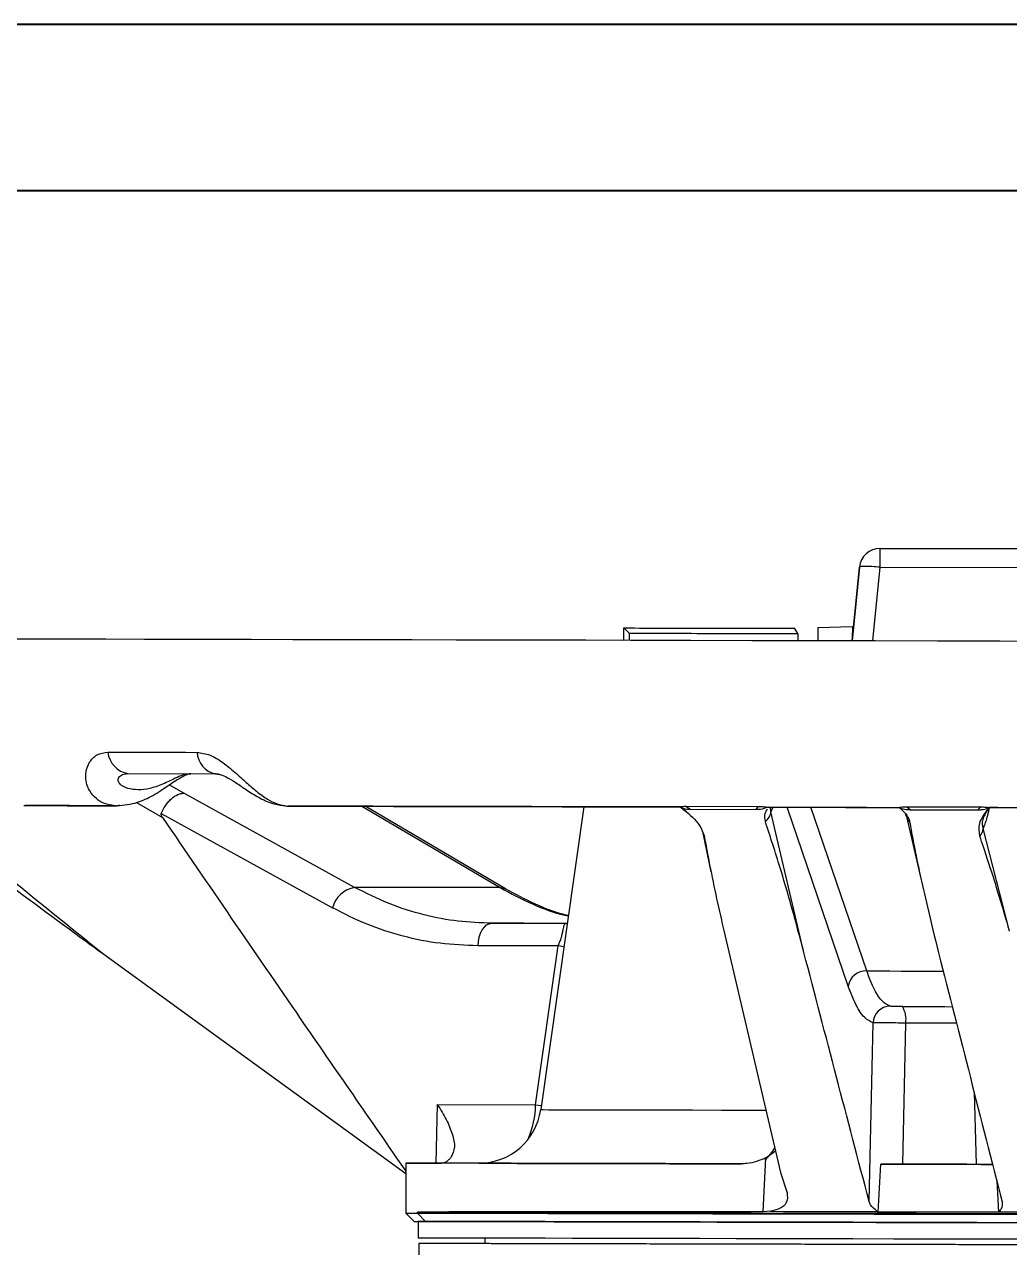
# Model space of a CAD drawing. Header units: millimetres. Extents: x 2687 to 4367, y 1046 to 2234.
# Drawn here: x 3114.4 to 3232.8, y 2086.9 to 2233.9 of the extents above; entities that cross this region are included whole.
import ezdxf

# ---------------------------------------------------------------- set-up
doc = ezdxf.new("R2010")
doc.units = ezdxf.units.MM
doc.layers.add('AM_BOR', color=7, linetype='Continuous', lineweight=50)
doc.layers.add('粗实线', color=7, linetype='Continuous', lineweight=40)

# ---------------------------------------------------------------- blocks, each defined once
blk = doc.blocks.new('rA3')
at = {"layer": '粗实线'}
for p, q in [((753.384, 421.26), (333.384, 421.26)), ((748.384, 416.26), (358.384, 416.26))]:
    blk.add_line(p, q, dxfattribs=at)
blk = doc.blocks.new('图框1')
at = {"layer": 'AM_BOR', "xscale": 3.999900284620312, "yscale": 3.999900284620312, "zscale": 3.999900284620312}
blk.add_blockref('rA3', (18911.85, 6131.11), dxfattribs=at)

msp = doc.modelspace()

# ---------------------------------------------------------------- linework, layer by layer
at = {"color": 7, "linetype": 'Continuous', "lineweight": 25}
for p, q in [((3217.206, 2168.632), (3217.211, 2170.893)), ((3250.186, 2170.822), (3217.211, 2170.893)), ((3217.211, 2170.893), (3217.211, 2170.893)), ((3217.211, 2170.893), (3250.186, 2170.823)), ((3214.717, 2168.637), (3213.848, 2159.78)), ((3213.848, 2159.78), (3214.717, 2168.637)), ((3214.717, 2168.637), (3214.717, 2168.637)), ((3216.336, 2159.775), (3217.206, 2168.632)), ((3217.206, 2168.632), (3250.181, 2168.561)), ((3186.426, 2159.839), (3186.429, 2161.335)), ((3186.429, 2161.335), (3187.064, 2160.701)), ((3187.064, 2160.701), (3187.062, 2159.837)), ((3207.334, 2160.672), (3206.941, 2161.298)), ((3207.334, 2160.672), (3207.333, 2159.794)), ((3209.734, 2161.384), (3209.73, 2159.79)), ((3209.734, 2161.384), (3213.878, 2161.526)), ((3213.878, 2161.526), (3213.874, 2160.052)), ((3213.878, 2161.526), (3214.019, 2161.526)), ((3211.263, 2159.787), (3207.333, 2159.796)), ((3126.879, 2143.83), (3137.361, 2143.808)), ((3137.361, 2143.808), (3137.841, 2143.738)), ((3133.557, 2141.466), (3131.806, 2142.473)), ((3154.081, 2130.169), (3133.557, 2141.466)), ((3125.239, 2139.98), (3125.875, 2140.053)), ((3127.867, 2140.369), (3130.999, 2138.568)), ((3146.146, 2139.925), (3146.808, 2139.923)), ((3154.963, 2139.908), (3171.55, 2130.131)), ((3172.206, 2129.986), (3155.358, 2139.906)), ((3181.63, 2139.85), (3176.435, 2103.456)), ((3193.185, 2139.825), (3193.345, 2139.711)), ((3193.885, 2139.907), (3202.525, 2139.889)), ((3193.885, 2139.907), (3194.376, 2139.556)), ((3202.525, 2139.889), (3202.276, 2139.539)), ((3203.807, 2139.809), (3203.757, 2139.803)), ((3204.1, 2139.23), (3204.025, 2139.838)), ((3204.314, 2139.808), (3204.1, 2139.23)), ((3219.464, 2139.815), (3219.617, 2139.664)), ((3220.44, 2139.85), (3229.298, 2139.831)), ((3220.44, 2139.85), (3220.858, 2139.499)), ((3229.298, 2139.831), (3228.958, 2139.482)), ((3130.85, 2139.038), (3151.42, 2127.708)), ((3193.967, 2139.237), (3193.345, 2139.71)), ((3194.376, 2139.556), (3202.276, 2139.539)), ((3208.06, 2122.331), (3204.1, 2139.23)), ((3213.392, 2118.296), (3206.046, 2139.805)), ((3215.605, 2120.124), (3208.872, 2139.798)), ((3219.534, 2139.776), (3219.527, 2139.769)), ((3220.213, 2138.963), (3220.364, 2138.69)), ((3220.364, 2138.689), (3222.139, 2131.064)), ((3220.858, 2139.499), (3228.958, 2139.482)), ((3230.366, 2139.746), (3230.262, 2139.632)), ((3195.863, 2136.878), (3196.889, 2132.046)), ((3232.759, 2124.919), (3229.601, 2137.221)), ((3170.553, 2125.854), (3179.408, 2125.835)), ((3179.408, 2125.835), (3177.747, 2125.838)), ((3179.63, 2125.838), (3179.408, 2125.835)), ((3179.408, 2125.835), (3179.629, 2125.834)), ((3198.435, 2124.996), (3205.239, 2095.923)), ((3178.539, 2123.121), (3168.908, 2123.141)), ((3175.828, 2104.047), (3178.539, 2123.121)), ((3179.226, 2123.011), (3178.539, 2123.121)), ((3160.231, 2095.761), (3123.942, 2122.092)), ((3215.891, 2092.415), (3216.365, 2113.878)), ((3219.932, 2096.906), (3220.286, 2113.849)), ((3228.515, 2105.51), (3228.751, 2096.887)), ((3163.862, 2097.026), (3164.041, 2104.072)), ((3164.041, 2104.072), (3175.828, 2104.047)), ((3175.828, 2104.047), (3176.505, 2103.946)), ((3203.144, 2091.175), (3203.499, 2097.652)), ((3203.499, 2097.652), (3204.635, 2098.506)), ((3160.234, 2097.034), (3160.221, 2091.034)), ((3169.037, 2097.015), (3164.513, 2097.025)), ((3205.239, 2095.923), (3206.031, 2093.469)), ((3216.971, 2091.154), (3217.29, 2096.912)), ((3231.214, 2094.926), (3231.414, 2091.123)), ((3160.221, 2091.034), (3161.219, 2090.032)), ((3161.64, 2091.031), (3161.64, 2091.134)), ((3162.618, 2090.029), (3161.64, 2091.031)), ((3161.719, 2090.031), (3161.715, 2088.031)), ((3204.058, 2091.24), (3203.144, 2091.175)), ((3216.876, 2091.213), (3216.971, 2091.154)), ((3231.479, 2091.182), (3231.414, 2091.123)), ((3161.813, 2087.372), (3161.488, 2066.004)), ((3169.715, 2088.014), (3169.713, 2087.355))]:
    msp.add_line(p, q, dxfattribs=at)
at = {"color": 7, "linetype": 'Continuous', "lineweight": 25, "flags": 128}
for points in [[(3239.127, 2159.726), (3231.609, 2159.742), (3224.1, 2159.758), (3216.615, 2159.774), (3209.171, 2159.79), (3201.785, 2159.806), (3194.473, 2159.821), (3187.251, 2159.837), (3180.134, 2159.852), (3173.139, 2159.867), (3166.281, 2159.882), (3159.575, 2159.896), (3153.035, 2159.91), (3146.676, 2159.924), (3140.512, 2159.937), (3134.557, 2159.95), (3128.823, 2159.962), (3123.324, 2159.974), (3118.071, 2159.985), (3113.075, 2159.996)], [(3186.426, 2159.84), (3181.861, 2159.85), (3174.77, 2159.865), (3167.814, 2159.88), (3161.009, 2159.894), (3154.372, 2159.909), (3147.915, 2159.922), (3141.654, 2159.936), (3135.604, 2159.949), (3129.776, 2159.961), (3124.185, 2159.973), (3118.844, 2159.984), (3113.763, 2159.995)], [(3124.441, 2146.412), (3125.743, 2146.409), (3127.056, 2146.406), (3128.38, 2146.403), (3129.715, 2146.401), (3131.06, 2146.398), (3132.416, 2146.395), (3133.783, 2146.392), (3135.16, 2146.389)], [(3114.694, 2139.992), (3115.056, 2139.991), (3115.419, 2139.991), (3115.784, 2139.99), (3116.15, 2139.989), (3116.518, 2139.988), (3116.887, 2139.987), (3117.257, 2139.987), (3117.629, 2139.986)], [(3117.629, 2139.986), (3118.589, 2139.984), (3119.559, 2139.982), (3120.537, 2139.98), (3121.524, 2139.977), (3122.52, 2139.975), (3123.525, 2139.973), (3124.538, 2139.971), (3125.56, 2139.969)], [(3155.3, 2139.907), (3158.758, 2139.899), (3164.52, 2139.887)], [(3171.55, 2130.131), (3169.016, 2130.137), (3166.575, 2130.142), (3164.231, 2130.147), (3161.988, 2130.152), (3159.849, 2130.156), (3157.816, 2130.161), (3155.892, 2130.165), (3154.081, 2130.169)], [(3171.55, 2130.131), (3171.906, 2130.104), (3172.204, 2129.987)], [(3168.908, 2123.141), (3168.957, 2123.68), (3169.063, 2124.192), (3169.221, 2124.662), (3169.426, 2125.07), (3169.671, 2125.404), (3169.947, 2125.651), (3170.245, 2125.803), (3170.553, 2125.854)], [(3215.605, 2120.124), (3216.981, 2120.121), (3218.361, 2120.118), (3219.745, 2120.115), (3221.132, 2120.112), (3222.523, 2120.109), (3223.916, 2120.106), (3224.785, 2120.105)], [(3219.882, 2115.843), (3220.902, 2115.841), (3221.924, 2115.839), (3222.948, 2115.836), (3223.975, 2115.834), (3225.004, 2115.832), (3225.874, 2115.83)], [(3226.383, 2113.836), (3226.275, 2113.837), (3225.272, 2113.839), (3224.27, 2113.841), (3223.271, 2113.843), (3222.273, 2113.845), (3221.278, 2113.847), (3220.286, 2113.849)], [(3176.435, 2103.456), (3176.448, 2103.456), (3176.725, 2103.455), (3177.366, 2103.454), (3178.367, 2103.451), (3179.722, 2103.449), (3181.422, 2103.445), (3183.457, 2103.441), (3185.813, 2103.435), (3188.477, 2103.43), (3191.432, 2103.423), (3194.66, 2103.416), (3198.139, 2103.409), (3201.85, 2103.401), (3203.446, 2103.398)], [(3200.554, 2096.948), (3195.893, 2096.958), (3191.433, 2096.967), (3187.197, 2096.976), (3183.206, 2096.985), (3179.481, 2096.993), (3176.041, 2097), (3172.903, 2097.007), (3170.083, 2097.013), (3167.596, 2097.018), (3165.455, 2097.023), (3163.669, 2097.027), (3162.25, 2097.03), (3161.202, 2097.032), (3160.533, 2097.033), (3160.246, 2097.034), (3160.341, 2097.034), (3160.819, 2097.033), (3161.677, 2097.031), (3162.91, 2097.028), (3164.513, 2097.025)], [(3230.712, 2096.883), (3229.365, 2096.886), (3227.623, 2096.89), (3225.885, 2096.893), (3224.152, 2096.897), (3222.425, 2096.901), (3220.706, 2096.904), (3218.994, 2096.908), (3217.29, 2096.912)], [(3219.932, 2096.906), (3221.025, 2096.904), (3222.121, 2096.901), (3223.22, 2096.899), (3224.321, 2096.897), (3225.426, 2096.894), (3226.532, 2096.892), (3227.64, 2096.89), (3228.751, 2096.887)], [(3160.221, 2091.034), (3160.321, 2091.034), (3160.789, 2091.033), (3161.64, 2091.031)], [(3161.219, 2090.032), (3161.317, 2090.032), (3161.779, 2090.031), (3162.618, 2090.029)], [(3161.64, 2091.134), (3162.86, 2091.132), (3164.433, 2091.128), (3166.352, 2091.124), (3168.608, 2091.119), (3171.189, 2091.114), (3174.083, 2091.108), (3177.276, 2091.101), (3180.752, 2091.093), (3184.494, 2091.085), (3188.484, 2091.077), (3192.702, 2091.068), (3197.128, 2091.058), (3201.74, 2091.048), (3206.516, 2091.038), (3211.433, 2091.028), (3216.466, 2091.017), (3221.59, 2091.006), (3226.782, 2090.995), (3232.015, 2090.984), (3237.264, 2090.972)], [(3161.64, 2091.031), (3162.859, 2091.028), (3164.433, 2091.025), (3166.352, 2091.021), (3168.608, 2091.016), (3171.189, 2091.01), (3174.083, 2091.004), (3177.276, 2090.997), (3180.752, 2090.99), (3184.493, 2090.982), (3188.483, 2090.973), (3192.702, 2090.964), (3197.128, 2090.955), (3201.74, 2090.945), (3206.516, 2090.935), (3211.433, 2090.924), (3216.466, 2090.913), (3221.59, 2090.902), (3226.782, 2090.891), (3232.015, 2090.88), (3237.264, 2090.869)], [(3233.95, 2089.876), (3228.883, 2089.887), (3223.846, 2089.898), (3218.863, 2089.908), (3213.959, 2089.919), (3209.155, 2089.929), (3204.476, 2089.939), (3199.943, 2089.949), (3195.579, 2089.958), (3191.403, 2089.967), (3187.436, 2089.976), (3183.697, 2089.984), (3180.203, 2089.991), (3176.972, 2089.998), (3174.018, 2090.004), (3171.356, 2090.01), (3168.998, 2090.015), (3166.955, 2090.02), (3165.238, 2090.023), (3163.855, 2090.026), (3162.811, 2090.028), (3162.113, 2090.03), (3161.763, 2090.031), (3161.719, 2090.031)], [(3162.618, 2090.029), (3163.822, 2090.026), (3165.374, 2090.023), (3167.268, 2090.019), (3169.494, 2090.014), (3172.041, 2090.009), (3174.896, 2090.002), (3178.046, 2089.996), (3181.476, 2089.988), (3185.168, 2089.98), (3189.105, 2089.972), (3193.267, 2089.963), (3197.634, 2089.954), (3202.185, 2089.944), (3206.897, 2089.934), (3211.748, 2089.924), (3216.714, 2089.913), (3221.77, 2089.902), (3226.893, 2089.891), (3232.056, 2089.88), (3237.235, 2089.869)], [(3204.058, 2091.24), (3205.613, 2091.237), (3207.184, 2091.234), (3208.768, 2091.23), (3210.366, 2091.227), (3211.977, 2091.223), (3213.599, 2091.22), (3215.233, 2091.216), (3216.876, 2091.213)], [(3231.479, 2091.182), (3233.178, 2091.178), (3234.877, 2091.174), (3236.576, 2091.171), (3238.275, 2091.167), (3239.973, 2091.163), (3241.668, 2091.16), (3243.36, 2091.156), (3245.047, 2091.153)], [(3233.946, 2087.876), (3228.879, 2087.887), (3223.842, 2087.898), (3218.859, 2087.908), (3213.954, 2087.919), (3209.151, 2087.929), (3204.472, 2087.939), (3199.939, 2087.949), (3195.574, 2087.958), (3191.399, 2087.967), (3187.432, 2087.976), (3183.693, 2087.984), (3180.199, 2087.991), (3176.967, 2087.998), (3174.014, 2088.004), (3171.351, 2088.01), (3168.993, 2088.015), (3166.951, 2088.02), (3165.234, 2088.023), (3163.85, 2088.026), (3162.807, 2088.028), (3162.108, 2088.03), (3161.758, 2088.031), (3161.715, 2088.031)]]:
    msp.add_lwpolyline(points, dxfattribs=at)
at = {"color": 7, "linetype": 'Continuous', "lineweight": 25}
for centre, radius, start, end in [((3217.205, 2168.393), 2.5, 89.87751, 174.39392), ((3217.205, 2168.393), 2.5, 89.87751, 174.39392), ((3127.361, 2146.727), 2.936, 186.15778, 260.55338), ((3137.966, 2146.553), 2.811, 183.34508, 257.57607), ((3202.299, 2139.51), 1.823, 308.25504, 351.17437), ((3221.82, 2139.134), 1.522, 197.80201, 225.85834), ((3197.309, 2137.228), 1.488, 193.75442, 213.93144), ((3227.863, 2137.489), 1.759, 318.63519, 351.23149), ((3154.749, 2126.777), 3.457, 101.14062, 164.37777), ((3215.512, 2117.984), 2.143, 87.51436, 171.60882), ((3218.43, 2113.817), 2.066, 90.16378, 178.29517), ((3217.429, 2114.308), 2.894, 350.88042, 32.03121), ((3169.011, 2104.515), 7.5, 269.87751, 351.87751), ((3164.682, 2104.288), 11.149, 336.94632, 358.7596), ((3200.276, 2101.183), 4.862, 309.67622, 331.69155)]:
    msp.add_arc(centre, radius, start, end, dxfattribs=at)
for points in [[(3217.206, 2168.632), (3216.882, 2168.66), (3216.233, 2168.716), (3215.414, 2168.741), (3214.837, 2168.719), (3214.757, 2168.664), (3214.717, 2168.637)], [(3177.747, 2125.838), (3176.426, 2125.841), (3173.785, 2125.847), (3171.63, 2125.851), (3170.553, 2125.854)], [(3308.613, 2087.058), (3308.492, 2087.058), (3308.249, 2087.059), (3306.299, 2087.063), (3303.223, 2087.07), (3298.96, 2087.079), (3293.612, 2087.09), (3287.263, 2087.104), (3280.024, 2087.119), (3272.018, 2087.136), (3263.382, 2087.155), (3254.265, 2087.174), (3244.821, 2087.194), (3235.213, 2087.215), (3225.605, 2087.235), (3216.161, 2087.255), (3207.044, 2087.275), (3198.408, 2087.293), (3190.402, 2087.311), (3183.163, 2087.326), (3176.814, 2087.34), (3171.466, 2087.351), (3167.202, 2087.36), (3164.127, 2087.367), (3162.177, 2087.371), (3161.934, 2087.372), (3161.813, 2087.372)], [(3235.213, 2087.215), (3232.355, 2087.221), (3226.639, 2087.233), (3218.212, 2087.251), (3210.076, 2087.269), (3202.369, 2087.285), (3195.225, 2087.3), (3188.765, 2087.314), (3183.1, 2087.326), (3178.327, 2087.337), (3174.522, 2087.345), (3171.777, 2087.351), (3170.038, 2087.354), (3169.821, 2087.355), (3169.713, 2087.355)]]:
    msp.add_open_spline(points, degree=3, dxfattribs=at)
for points, knots in [([(3186.429, 2161.335), (3189.796, 2161.329), (3196.544, 2161.317), (3203.47, 2161.304), (3206.941, 2161.298)], [0, 0, 0, 0, 0.4988559, 1, 1, 1, 1]), ([(3187.064, 2160.701), (3190.391, 2160.697), (3197.06, 2160.688), (3203.904, 2160.677), (3207.334, 2160.672)], [0, 0, 0, 0, 0.498853, 1, 1, 1, 1]), ([(3125.239, 2139.98), (3124.827, 2140.046), (3124.023, 2140.173), (3123.001, 2140.801), (3122.353, 2141.549), (3122.006, 2142.263), (3121.838, 2142.828), (3121.766, 2143.421), (3121.815, 2144.244), (3122.171, 2145.234), (3123.077, 2146.204), (3123.987, 2146.343), (3124.441, 2146.412)], [0, 0, 0, 0, 0.1279194, 0.2496295, 0.3801702, 0.4412122, 0.4997079, 0.5635745, 0.6245684, 0.7496421, 0.8750234, 1, 1, 1, 1]), ([(3135.16, 2146.389), (3135.679, 2146.318), (3136.718, 2146.176), (3138.275, 2145.2), (3139.719, 2144.002), (3141.058, 2142.767), (3142.353, 2141.637), (3143.584, 2140.749), (3144.797, 2140.123), (3145.533, 2139.998), (3145.91, 2139.935)], [0, 0, 0, 0, 0.12462724, 0.24971044, 0.37492504, 0.49974572, 0.61927373, 0.75001975, 0.87192117, 1, 1, 1, 1]), ([(3125.532, 2139.969), (3126.36, 2140.052), (3127.818, 2140.198), (3129.568, 2141.045), (3130.951, 2141.882), (3132.013, 2142.618), (3132.964, 2143.237), (3133.618, 2143.596), (3134.112, 2143.787), (3134.304, 2143.805), (3134.404, 2143.814)], [0, 0, 0, 0, 0.2415564, 0.4249346, 0.5252436, 0.6744027, 0.7537852, 0.8323048, 0.9129608, 1, 1, 1, 1]), ([(3134.421, 2143.814), (3134.157, 2143.791), (3133.631, 2143.746), (3132.754, 2143.393), (3131.861, 2142.952), (3130.728, 2142.419), (3129.449, 2141.996), (3128.062, 2141.843), (3126.812, 2142.004), (3125.957, 2142.431), (3125.635, 2142.963), (3125.715, 2143.404), (3126.153, 2143.761), (3126.637, 2143.807), (3126.879, 2143.83)], [0, 0, 0, 0, 0.0625989, 0.1249044, 0.1872263, 0.2496806, 0.3746119, 0.4998044, 0.6249986, 0.7497987, 0.815171, 0.8749227, 0.9374287, 1, 1, 1, 1]), ([(3137.033, 2143.848), (3137.193, 2143.85), (3137.523, 2143.855), (3138.175, 2143.665), (3139.021, 2143.255), (3140.087, 2142.576), (3141.351, 2141.703), (3142.813, 2140.814), (3144.348, 2140.124), (3145.36, 2140.024), (3145.829, 2139.978)], [0, 0, 0, 0, 0.0763522, 0.1570102, 0.2470379, 0.356597, 0.4925526, 0.6555134, 0.8402738, 1, 1, 1, 1]), ([(3130.85, 2139.038), (3131.003, 2139.359), (3131.238, 2139.853), (3131.685, 2140.432), (3132.178, 2140.941), (3132.764, 2141.332), (3133.236, 2141.46), (3133.467, 2141.471), (3133.534, 2141.467), (3133.557, 2141.466)], [0, 0, 0, 0, 0.23899542, 0.36783236, 0.49967813, 0.74897246, 0.92468056, 0.97394084, 1, 1, 1, 1]), ([(3114.334, 2140.005), (3116.081, 2140.001), (3119.579, 2139.993), (3123.351, 2139.984), (3125.239, 2139.98)], [0, 0, 0, 0, 0.4994076, 1, 1, 1, 1]), ([(3125.397, 2139.972), (3123.517, 2139.976), (3119.752, 2139.984), (3116.261, 2139.992), (3114.513, 2139.996)], [0, 0, 0, 0, 0.4994087, 1, 1, 1, 1]), ([(3125.397, 2139.972), (3125.551, 2139.982), (3125.734, 2139.994), (3125.856, 2140.045), (3125.875, 2140.053)], [0, 0, 0, 0, 0.8392278, 1, 1, 1, 1]), ([(3145.717, 2139.959), (3145.624, 2139.965), (3145.492, 2139.973), (3145.35, 2140.002), (3145.308, 2140.011)], [0, 0, 0, 0, 0.7059466, 1, 1, 1, 1]), ([(3145.91, 2139.935), (3149.526, 2139.927), (3156.793, 2139.911), (3168.414, 2139.886), (3180.53, 2139.859), (3188.95, 2139.841), (3193.18, 2139.832)], [0, 0, 0, 0, 0.2462727, 0.4950304, 0.7462729, 1, 1, 1, 1]), ([(3193.185, 2139.825), (3189.982, 2139.832), (3183.564, 2139.846), (3174.828, 2139.865), (3166.908, 2139.882), (3159.776, 2139.897), (3152.79, 2139.912), (3148.295, 2139.922), (3146.048, 2139.927)], [0, 0, 0, 0, 0.19237286, 0.38549459, 0.53836149, 0.69122839, 0.8456142, 1, 1, 1, 1]), ([(3193.18, 2139.832), (3193.189, 2139.84), (3193.205, 2139.854), (3193.356, 2139.884), (3193.576, 2139.903), (3193.772, 2139.907), (3193.873, 2139.907), (3193.885, 2139.907)], [0, 0, 0, 0, 0.3360223, 0.5579813, 0.7819403, 0.9725676, 1, 1, 1, 1]), ([(3193.18, 2139.832), (3193.291, 2139.775), (3193.564, 2139.635), (3194.002, 2139.564), (3194.303, 2139.558), (3194.376, 2139.556)], [0, 0, 0, 0, 0.33920621, 0.83862702, 1, 1, 1, 1]), ([(3202.276, 2139.539), (3202.529, 2139.55), (3203.008, 2139.571), (3203.448, 2139.733), (3203.656, 2139.81)], [0, 0, 0, 0, 0.5274406, 1, 1, 1, 1]), ([(3202.525, 2139.889), (3202.625, 2139.888), (3202.828, 2139.885), (3203.116, 2139.866), (3203.398, 2139.838), (3203.558, 2139.819), (3203.643, 2139.811), (3203.656, 2139.81)], [0, 0, 0, 0, 0.21002082, 0.42148121, 0.61074553, 0.94244522, 1, 1, 1, 1]), ([(3203.656, 2139.81), (3206.292, 2139.804), (3211.563, 2139.793), (3216.894, 2139.781), (3219.558, 2139.776)], [0, 0, 0, 0, 0.5001571, 1, 1, 1, 1]), ([(3219.558, 2139.776), (3219.587, 2139.782), (3219.644, 2139.795), (3219.835, 2139.826), (3220.097, 2139.845), (3220.3, 2139.85), (3220.415, 2139.85), (3220.44, 2139.85)], [0, 0, 0, 0, 0.2814646, 0.5659598, 0.7573018, 0.9482948, 1, 1, 1, 1]), ([(3229.298, 2139.831), (3229.399, 2139.83), (3229.602, 2139.828), (3229.87, 2139.809), (3230.114, 2139.781), (3230.233, 2139.761), (3230.291, 2139.754), (3230.299, 2139.753)], [0, 0, 0, 0, 0.2099462, 0.4212951, 0.6110203, 0.9471646, 1, 1, 1, 1]), ([(3130.999, 2138.568), (3130.969, 2138.613), (3130.908, 2138.707), (3130.85, 2138.837), (3130.833, 2138.944), (3130.838, 2139.001), (3130.848, 2139.029), (3130.85, 2139.038)], [0, 0, 0, 0, 0.33257121, 0.68796459, 0.83138137, 0.94978396, 1, 1, 1, 1]), ([(3130.999, 2138.568), (3136.513, 2130.505), (3146.229, 2116.3), (3156.005, 2102.161), (3160.232, 2096.047)], [0, 0, 0, 0, 0.5675786, 1, 1, 1, 1]), ([(3193.346, 2139.711), (3194.1, 2139.115), (3195.446, 2138.05), (3195.882, 2136.903), (3196.074, 2136.398)], [0, 0, 0, 0, 0.5596946, 1, 1, 1, 1]), ([(3203.427, 2138.078), (3203.378, 2138.4), (3203.297, 2138.931), (3203.563, 2139.415), (3203.669, 2139.606)], [0, 0, 0, 0, 0.6047847, 1, 1, 1, 1]), ([(3203.757, 2139.803), (3206.372, 2139.797), (3211.599, 2139.786), (3216.885, 2139.775), (3219.527, 2139.769)], [0, 0, 0, 0, 0.5001595, 1, 1, 1, 1]), ([(3219.527, 2139.769), (3219.959, 2139.358), (3220.545, 2138.8), (3220.715, 2138.199), (3220.76, 2138.041)], [0, 0, 0, 0, 0.7373515, 1, 1, 1, 1]), ([(3219.558, 2139.776), (3219.742, 2139.698), (3220.128, 2139.534), (3220.607, 2139.511), (3220.858, 2139.499)], [0, 0, 0, 0, 0.4773597, 1, 1, 1, 1]), ([(3228.958, 2139.483), (3229.115, 2139.488), (3229.509, 2139.501), (3229.973, 2139.607), (3230.233, 2139.723), (3230.299, 2139.753)], [0, 0, 0, 0, 0.3322049, 0.8309967, 1, 1, 1, 1]), ([(3229.183, 2136.327), (3229.115, 2136.834), (3228.963, 2137.981), (3229.796, 2139.042), (3230.261, 2139.633)], [0, 0, 0, 0, 0.4426348, 1, 1, 1, 1]), ([(3230.262, 2139.632), (3229.998, 2139.242), (3229.6, 2138.651), (3229.458, 2137.959), (3229.487, 2137.595), (3229.533, 2137.41), (3229.566, 2137.309), (3229.586, 2137.258), (3229.597, 2137.231), (3229.6, 2137.224), (3229.601, 2137.222), (3229.601, 2137.221), (3229.601, 2137.221), (3229.601, 2137.221)], [0, 0, 0, 0, 0.4928292, 0.7454599, 0.8721173, 0.9358438, 0.9678536, 0.9916466, 0.9977503, 0.9993549, 0.9997963, 0.9999274, 1, 1, 1, 1]), ([(3229.601, 2137.221), (3229.678, 2137.406), (3229.823, 2137.754), (3230.043, 2138.462), (3230.23, 2139.074), (3230.33, 2139.626), (3230.362, 2139.797)], [0, 0, 0, 0, 0.2844413, 0.5330292, 0.8550922, 1, 1, 1, 1]), ([(3230.299, 2139.753), (3234.711, 2139.743), (3243.494, 2139.725), (3256.552, 2139.697), (3269.361, 2139.67), (3277.66, 2139.653), (3281.789, 2139.644)], [0, 0, 0, 0, 0.2537268, 0.5049693, 0.7537271, 1, 1, 1, 1]), ([(3281.715, 2139.637), (3278.503, 2139.643), (3272.068, 2139.657), (3262.903, 2139.677), (3254.341, 2139.695), (3246.396, 2139.712), (3238.396, 2139.729), (3233.043, 2139.74), (3230.366, 2139.746)], [0, 0, 0, 0, 0.1923705, 0.3854898, 0.5383578, 0.6912259, 0.8456129, 1, 1, 1, 1]), ([(3123.942, 2122.092), (3119.899, 2125.362), (3113.558, 2130.492), (3107.22, 2135.627), (3104.922, 2137.489)], [0, 0, 0, 0, 0.6374709, 1, 1, 1, 1]), ([(3208.06, 2122.331), (3207.881, 2123.011), (3206.984, 2126.409), (3205.513, 2131.657), (3204.028, 2136.229), (3203.427, 2138.078)], [0, 0, 0, 0, 0.1295721, 0.6478768, 1, 1, 1, 1]), ([(3220.76, 2138.041), (3220.883, 2137.361), (3221.502, 2133.96), (3222.648, 2128.71), (3223.781, 2124.143), (3224.24, 2122.294)], [0, 0, 0, 0, 0.1295185, 0.6476203, 1, 1, 1, 1]), ([(3123.942, 2122.092), (3123.017, 2122.769), (3118.394, 2126.151), (3111.944, 2130.91), (3106.541, 2134.984), (3104.719, 2136.359)], [0, 0, 0, 0, 0.14213623, 0.71070448, 1, 1, 1, 1]), ([(3196.074, 2136.398), (3196.196, 2135.723), (3196.805, 2132.35), (3197.615, 2128.548), (3198.337, 2125.422), (3198.435, 2124.996)], [0, 0, 0, 0, 0.1776255, 0.8881599, 1, 1, 1, 1]), ([(3232.759, 2124.919), (3232.562, 2125.595), (3231.581, 2128.972), (3230.396, 2132.775), (3229.328, 2135.901), (3229.183, 2136.327)], [0, 0, 0, 0, 0.1775689, 0.8878728, 1, 1, 1, 1]), ([(3170.553, 2125.854), (3169.212, 2125.903), (3166.474, 2126.002), (3162.351, 2126.807), (3158.157, 2128.111), (3155.457, 2129.474), (3154.081, 2130.169)], [0, 0, 0, 0, 0.2354209, 0.48057, 0.7354347, 1, 1, 1, 1]), ([(3171.55, 2130.131), (3172.843, 2129.448), (3175.382, 2128.107), (3178.157, 2127.061), (3179.614, 2126.774), (3179.759, 2126.746)], [0, 0, 0, 0, 0.4830694, 0.9484274, 1, 1, 1, 1]), ([(3179.763, 2126.774), (3179.681, 2126.791), (3178.345, 2127.067), (3175.793, 2128.074), (3173.404, 2129.348), (3172.206, 2129.986)], [0, 0, 0, 0, 0.0316795, 0.5146214, 1, 1, 1, 1]), ([(3168.908, 2123.141), (3167.387, 2123.2), (3164.354, 2123.318), (3159.891, 2124.23), (3155.543, 2125.621), (3152.794, 2127.012), (3151.42, 2127.708)], [0, 0, 0, 0, 0.2514799, 0.5012785, 0.7507527, 1, 1, 1, 1]), ([(3178.539, 2123.121), (3178.614, 2123.299), (3178.76, 2123.646), (3178.933, 2124.18), (3179.055, 2124.661), (3179.17, 2125.216), (3179.257, 2125.718), (3179.357, 2125.796), (3179.408, 2125.835)], [0, 0, 0, 0, 0.1251651, 0.2440023, 0.362149, 0.4834229, 0.7377951, 1, 1, 1, 1]), ([(3215.891, 2092.415), (3214.586, 2097.397), (3211.975, 2107.36), (3209.365, 2117.341), (3208.06, 2122.331)], [0, 0, 0, 0, 0.4999998, 1, 1, 1, 1]), ([(3224.24, 2122.294), (3225.51, 2117.304), (3228.05, 2107.324), (3230.592, 2097.362), (3231.863, 2092.381)], [0, 0, 0, 0, 0.4999999, 1, 1, 1, 1]), ([(3218.424, 2115.883), (3218.107, 2116.039), (3217.459, 2116.357), (3216.507, 2117.751), (3215.91, 2119.322), (3215.605, 2120.124)], [0, 0, 0, 0, 0.3189724, 0.6523087, 1, 1, 1, 1]), ([(3216.365, 2113.878), (3216.014, 2114.049), (3215.316, 2114.389), (3214.314, 2115.878), (3213.7, 2117.488), (3213.392, 2118.296)], [0, 0, 0, 0, 0.3342946, 0.6658535, 1, 1, 1, 1]), ([(3219.882, 2115.843), (3219.719, 2115.844), (3219.394, 2115.845), (3219.005, 2115.85), (3218.75, 2115.857), (3218.595, 2115.864), (3218.478, 2115.873), (3218.442, 2115.879), (3218.424, 2115.883)], [0, 0, 0, 0, 0.2492901, 0.4985495, 0.6241649, 0.7490284, 0.8744685, 1, 1, 1, 1]), ([(3220.286, 2113.849), (3219.876, 2113.857), (3219.24, 2113.869), (3218.403, 2113.881), (3217.786, 2113.886), (3217.248, 2113.888), (3216.671, 2113.886), (3216.486, 2113.881), (3216.365, 2113.878)], [0, 0, 0, 0, 0.2309533, 0.3576683, 0.4887983, 0.6215768, 0.7530258, 1, 1, 1, 1]), ([(3164.041, 2104.072), (3164.413, 2103.463), (3165.156, 2102.245), (3165.864, 2100.516), (3166.221, 2098.898), (3165.858, 2098.122), (3165.676, 2097.734)], [0, 0, 0, 0, 0.2505535, 0.5002592, 0.7500542, 1, 1, 1, 1]), ([(3164.513, 2097.025), (3164.816, 2097.099), (3165.204, 2097.193), (3165.591, 2097.636), (3165.676, 2097.734)], [0, 0, 0, 0, 0.7808049, 1, 1, 1, 1]), ([(3203.499, 2097.652), (3202.743, 2097.356), (3201.774, 2096.976), (3200.773, 2096.953), (3200.554, 2096.948)], [0, 0, 0, 0, 0.7807887, 1, 1, 1, 1]), ([(3169.076, 2097.015), (3169.052, 2097.015), (3168.939, 2097.015), (3169.585, 2097.014), (3171.064, 2097.011), (3173.471, 2097.006), (3176.685, 2096.999), (3180.665, 2096.99), (3185.289, 2096.98), (3190.462, 2096.969), (3195.542, 2096.958), (3199.065, 2096.951), (3200.555, 2096.948)], [0, 0, 0, 0, 0.0298522, 0.1417815, 0.2546514, 0.3682744, 0.4818904, 0.5947604, 0.7066966, 0.8153979, 0.9219292, 1, 1, 1, 1]), ([(3217.29, 2096.912), (3217.611, 2096.911), (3218.251, 2096.91), (3219.201, 2096.908), (3219.749, 2096.906), (3219.932, 2096.906)], [0, 0, 0, 0, 0.3996834, 0.7993643, 1, 1, 1, 1]), ([(3228.751, 2096.887), (3229.121, 2096.886), (3229.851, 2096.885), (3230.43, 2096.884), (3230.715, 2096.883)], [0, 0, 0, 0, 0.5075978, 1, 1, 1, 1]), ([(3206.031, 2093.469), (3206.073, 2093.062), (3206.15, 2092.308), (3205.295, 2091.536), (3204.412, 2091.325), (3204.058, 2091.24)], [0, 0, 0, 0, 0.413014, 0.7645313, 1, 1, 1, 1]), ([(3216.876, 2091.213), (3216.557, 2091.476), (3216.083, 2091.866), (3215.938, 2092.281), (3215.891, 2092.415)], [0, 0, 0, 0, 0.675436, 1, 1, 1, 1]), ([(3231.863, 2092.381), (3231.882, 2092.099), (3231.91, 2091.679), (3231.585, 2091.304), (3231.479, 2091.182)], [0, 0, 0, 0, 0.6730898, 1, 1, 1, 1]), ([(3203.144, 2091.175), (3201.287, 2091.177), (3197.572, 2091.182), (3192.268, 2091.186), (3187.205, 2091.188), (3182.492, 2091.188), (3178.198, 2091.187), (3174.301, 2091.183), (3170.8, 2091.177), (3167.237, 2091.168), (3163.888, 2091.155), (3162.393, 2091.141), (3161.64, 2091.134)], [0, 0, 0, 0, 0.0890148, 0.1780296, 0.2696304, 0.3612313, 0.4502461, 0.5392609, 0.6308618, 0.7224627, 0.8600618, 1, 1, 1, 1]), ([(3231.414, 2091.123), (3228.982, 2091.128), (3224.114, 2091.14), (3219.352, 2091.149), (3216.971, 2091.154)], [0, 0, 0, 0, 0.4998371, 1, 1, 1, 1])]:
    msp.add_open_spline(points, degree=3, knots=knots, dxfattribs=at)

# ---------------------------------------------------------------- block references
at = {"layer": '粗实线', "linetype": 'ByBlock'}
msp.add_blockref('图框1', (-17558.719, -5582.251), dxfattribs=at)

doc.saveas('drawing.dxf')
